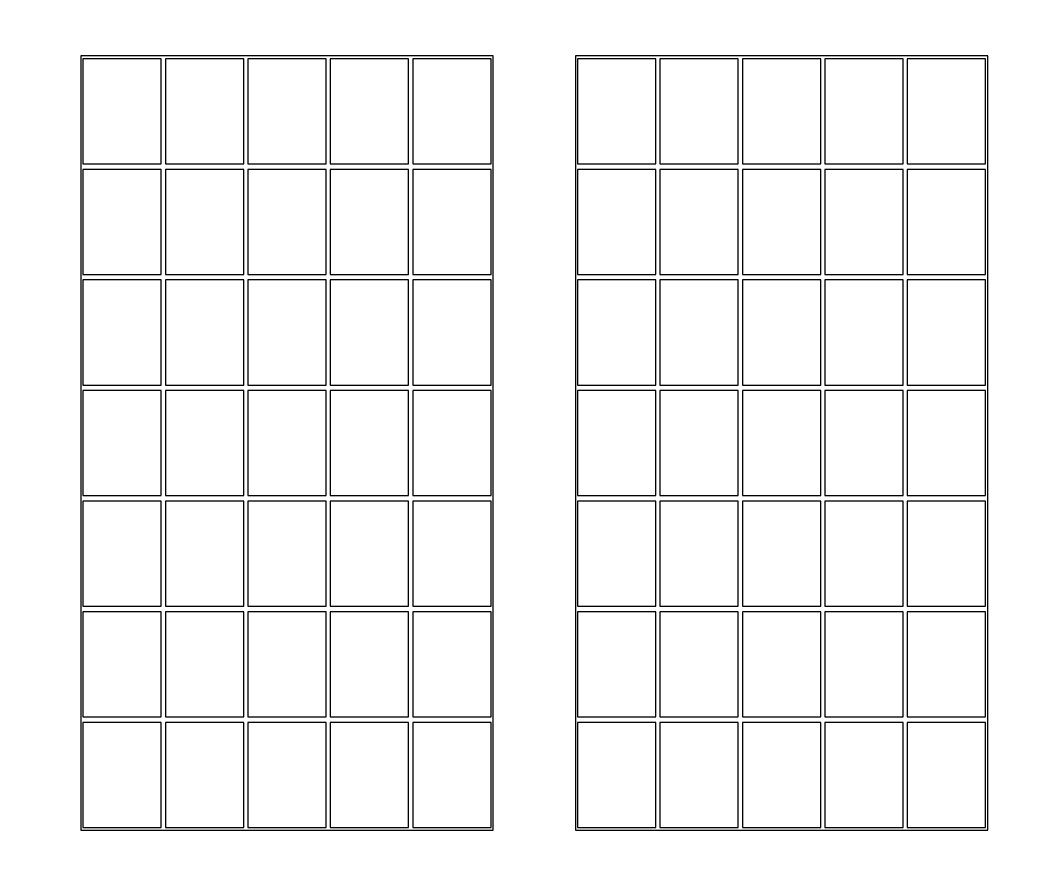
# Model space of a CAD drawing. Header units: centimetres. Extents: x -64.7 to 31.2, y -38.5 to 7.
# Drawn here: x -3.598 to -2.889, y 4.569 to 5.157 of the extents above; entities that cross this region are included whole.
import ezdxf

# ---------------------------------------------------------------- set-up
doc = ezdxf.new("R2010")
doc.units = ezdxf.units.CM
doc.header["$MEASUREMENT"] = 0
doc.layers.add('Layer 1', color=7, linetype='Continuous')

msp = doc.modelspace()

# ---------------------------------------------------------------- linework, layer by layer
at = {"layer": 'Layer 1', "color": 114, "lineweight": 35}
msp.add_open_spline([(-5.5, 6.95), (-5.5, 6.95), (2.5, 6.95), (2.5, 6.95), (2.5, 6.95), (2.5, 6.95), (2.5, 3.35), (2.5, 3.35), (2.5, 3.35), (2.5, 3.35), (-5.5, 3.35), (-5.5, 3.35), (-5.5, 3.35), (-5.5, 3.35), (-5.5, 6.95), (-5.5, 6.95)], degree=3, knots=[0, 0, 0, 0, 0.25, 0.25, 0.25, 0.25, 0.5, 0.5, 0.5, 0.5, 0.75, 0.75, 0.75, 0.75, 1, 1, 1, 1], dxfattribs=at)
at = {"layer": 'Layer 1', "color": 250, "lineweight": 35}
msp.add_open_spline([(-4.8, 6.41), (-4.8, 6.41), (1.8, 6.41), (1.8, 6.41), (1.8, 6.41), (1.8, 6.41), (1.8, 3.89), (1.8, 3.89), (1.8, 3.89), (1.8, 3.89), (-4.8, 3.89), (-4.8, 3.89), (-4.8, 3.89), (-4.8, 3.89), (-4.8, 6.41), (-4.8, 6.41)], degree=3, knots=[0, 0, 0, 0, 0.25, 0.25, 0.25, 0.25, 0.5, 0.5, 0.5, 0.5, 0.75, 0.75, 0.75, 0.75, 1, 1, 1, 1], dxfattribs=at)
at = {"layer": 'Layer 1', "color": 52, "lineweight": 35}
msp.add_open_spline([(-4.3105, 5.95), (-4.3105, 5.95), (1.3105, 5.95), (1.3105, 5.95), (1.3105, 5.95), (1.3105, 5.95), (1.3105, 4.35), (1.3105, 4.35), (1.3105, 4.35), (1.3105, 4.35), (-4.3105, 4.35), (-4.3105, 4.35), (-4.3105, 4.35), (-4.3105, 4.35), (-4.3105, 5.95), (-4.3105, 5.95)], degree=3, knots=[0, 0, 0, 0, 0.25, 0.25, 0.25, 0.25, 0.5, 0.5, 0.5, 0.5, 0.75, 0.75, 0.75, 0.75, 1, 1, 1, 1], dxfattribs=at)
at = {"layer": 'Layer 1', "color": 52}
for points in [[(-3.55528, 5.13141), (-3.55528, 5.13141), (-3.26566, 5.13141), (-3.26566, 5.13141), (-3.26566, 5.13141), (-3.26566, 5.13141), (-3.26566, 4.58738), (-3.26566, 4.58738), (-3.26566, 4.58738), (-3.26566, 4.58738), (-3.55528, 4.58738), (-3.55528, 4.58738), (-3.55528, 4.58738), (-3.55528, 4.58738), (-3.55528, 5.13141), (-3.55528, 5.13141)], [(-3.55384, 5.12947), (-3.55384, 5.12947), (-3.49881, 5.12947), (-3.49881, 5.12947), (-3.49881, 5.12947), (-3.49881, 5.12947), (-3.49881, 5.05563), (-3.49881, 5.05563), (-3.49881, 5.05563), (-3.49881, 5.05563), (-3.55384, 5.05563), (-3.55384, 5.05563), (-3.55384, 5.05563), (-3.55384, 5.05563), (-3.55384, 5.12947), (-3.55384, 5.12947)], [(-3.49591, 5.12947), (-3.49591, 5.12947), (-3.44088, 5.12947), (-3.44088, 5.12947), (-3.44088, 5.12947), (-3.44088, 5.12947), (-3.44088, 5.05563), (-3.44088, 5.05563), (-3.44088, 5.05563), (-3.44088, 5.05563), (-3.49591, 5.05563), (-3.49591, 5.05563), (-3.49591, 5.05563), (-3.49591, 5.05563), (-3.49591, 5.12947), (-3.49591, 5.12947)], [(-3.43798, 5.12947), (-3.43798, 5.12947), (-3.38296, 5.12947), (-3.38296, 5.12947), (-3.38296, 5.12947), (-3.38296, 5.12947), (-3.38296, 5.05563), (-3.38296, 5.05563), (-3.38296, 5.05563), (-3.38296, 5.05563), (-3.43798, 5.05563), (-3.43798, 5.05563), (-3.43798, 5.05563), (-3.43798, 5.05563), (-3.43798, 5.12947), (-3.43798, 5.12947)], [(-3.38006, 5.12947), (-3.38006, 5.12947), (-3.32503, 5.12947), (-3.32503, 5.12947), (-3.32503, 5.12947), (-3.32503, 5.12947), (-3.32503, 5.05563), (-3.32503, 5.05563), (-3.32503, 5.05563), (-3.32503, 5.05563), (-3.38006, 5.05563), (-3.38006, 5.05563), (-3.38006, 5.05563), (-3.38006, 5.05563), (-3.38006, 5.12947), (-3.38006, 5.12947)], [(-3.32213, 5.12947), (-3.32213, 5.12947), (-3.2671, 5.12947), (-3.2671, 5.12947), (-3.2671, 5.12947), (-3.2671, 5.12947), (-3.2671, 5.05563), (-3.2671, 5.05563), (-3.2671, 5.05563), (-3.2671, 5.05563), (-3.32213, 5.05563), (-3.32213, 5.05563), (-3.32213, 5.05563), (-3.32213, 5.05563), (-3.32213, 5.12947), (-3.32213, 5.12947)], [(-3.20793, 5.13141), (-3.20793, 5.13141), (-2.9183, 5.13141), (-2.9183, 5.13141), (-2.9183, 5.13141), (-2.9183, 5.13141), (-2.9183, 4.58738), (-2.9183, 4.58738), (-2.9183, 4.58738), (-2.9183, 4.58738), (-3.20793, 4.58738), (-3.20793, 4.58738), (-3.20793, 4.58738), (-3.20793, 4.58738), (-3.20793, 5.13141), (-3.20793, 5.13141)], [(-3.20648, 5.12947), (-3.20648, 5.12947), (-3.15145, 5.12947), (-3.15145, 5.12947), (-3.15145, 5.12947), (-3.15145, 5.12947), (-3.15145, 5.05563), (-3.15145, 5.05563), (-3.15145, 5.05563), (-3.15145, 5.05563), (-3.20648, 5.05563), (-3.20648, 5.05563), (-3.20648, 5.05563), (-3.20648, 5.05563), (-3.20648, 5.12947), (-3.20648, 5.12947)], [(-3.14855, 5.12947), (-3.14855, 5.12947), (-3.09352, 5.12947), (-3.09352, 5.12947), (-3.09352, 5.12947), (-3.09352, 5.12947), (-3.09352, 5.05563), (-3.09352, 5.05563), (-3.09352, 5.05563), (-3.09352, 5.05563), (-3.14855, 5.05563), (-3.14855, 5.05563), (-3.14855, 5.05563), (-3.14855, 5.05563), (-3.14855, 5.12947), (-3.14855, 5.12947)], [(-3.0327, 5.12947), (-3.0327, 5.12947), (-2.97767, 5.12947), (-2.97767, 5.12947), (-2.97767, 5.12947), (-2.97767, 5.12947), (-2.97767, 5.05563), (-2.97767, 5.05563), (-2.97767, 5.05563), (-2.97767, 5.05563), (-3.0327, 5.05563), (-3.0327, 5.05563), (-3.0327, 5.05563), (-3.0327, 5.05563), (-3.0327, 5.12947), (-3.0327, 5.12947)], [(-2.97477, 5.12947), (-2.97477, 5.12947), (-2.91975, 5.12947), (-2.91975, 5.12947), (-2.91975, 5.12947), (-2.91975, 5.12947), (-2.91975, 5.05563), (-2.91975, 5.05563), (-2.91975, 5.05563), (-2.91975, 5.05563), (-2.97477, 5.05563), (-2.97477, 5.05563), (-2.97477, 5.05563), (-2.97477, 5.05563), (-2.97477, 5.12947), (-2.97477, 5.12947)], [(-3.55384, 5.05175), (-3.55384, 5.05175), (-3.49881, 5.05175), (-3.49881, 5.05175), (-3.49881, 5.05175), (-3.49881, 5.05175), (-3.49881, 4.97792), (-3.49881, 4.97792), (-3.49881, 4.97792), (-3.49881, 4.97792), (-3.55384, 4.97792), (-3.55384, 4.97792), (-3.55384, 4.97792), (-3.55384, 4.97792), (-3.55384, 5.05175), (-3.55384, 5.05175)], [(-3.49591, 5.05175), (-3.49591, 5.05175), (-3.44088, 5.05175), (-3.44088, 5.05175), (-3.44088, 5.05175), (-3.44088, 5.05175), (-3.44088, 4.97792), (-3.44088, 4.97792), (-3.44088, 4.97792), (-3.44088, 4.97792), (-3.49591, 4.97792), (-3.49591, 4.97792), (-3.49591, 4.97792), (-3.49591, 4.97792), (-3.49591, 5.05175), (-3.49591, 5.05175)], [(-3.43798, 5.05175), (-3.43798, 5.05175), (-3.38296, 5.05175), (-3.38296, 5.05175), (-3.38296, 5.05175), (-3.38296, 5.05175), (-3.38296, 4.97792), (-3.38296, 4.97792), (-3.38296, 4.97792), (-3.38296, 4.97792), (-3.43798, 4.97792), (-3.43798, 4.97792), (-3.43798, 4.97792), (-3.43798, 4.97792), (-3.43798, 5.05175), (-3.43798, 5.05175)], [(-3.38006, 5.05175), (-3.38006, 5.05175), (-3.32503, 5.05175), (-3.32503, 5.05175), (-3.32503, 5.05175), (-3.32503, 5.05175), (-3.32503, 4.97792), (-3.32503, 4.97792), (-3.32503, 4.97792), (-3.32503, 4.97792), (-3.38006, 4.97792), (-3.38006, 4.97792), (-3.38006, 4.97792), (-3.38006, 4.97792), (-3.38006, 5.05175), (-3.38006, 5.05175)], [(-3.32213, 5.05175), (-3.32213, 5.05175), (-3.2671, 5.05175), (-3.2671, 5.05175), (-3.2671, 5.05175), (-3.2671, 5.05175), (-3.2671, 4.97792), (-3.2671, 4.97792), (-3.2671, 4.97792), (-3.2671, 4.97792), (-3.32213, 4.97792), (-3.32213, 4.97792), (-3.32213, 4.97792), (-3.32213, 4.97792), (-3.32213, 5.05175), (-3.32213, 5.05175)], [(-3.20648, 5.05175), (-3.20648, 5.05175), (-3.15145, 5.05175), (-3.15145, 5.05175), (-3.15145, 5.05175), (-3.15145, 5.05175), (-3.15145, 4.97792), (-3.15145, 4.97792), (-3.15145, 4.97792), (-3.15145, 4.97792), (-3.20648, 4.97792), (-3.20648, 4.97792), (-3.20648, 4.97792), (-3.20648, 4.97792), (-3.20648, 5.05175), (-3.20648, 5.05175)], [(-3.0327, 5.05175), (-3.0327, 5.05175), (-2.97767, 5.05175), (-2.97767, 5.05175), (-2.97767, 5.05175), (-2.97767, 5.05175), (-2.97767, 4.97792), (-2.97767, 4.97792), (-2.97767, 4.97792), (-2.97767, 4.97792), (-3.0327, 4.97792), (-3.0327, 4.97792), (-3.0327, 4.97792), (-3.0327, 4.97792), (-3.0327, 5.05175), (-3.0327, 5.05175)], [(-2.97477, 5.05175), (-2.97477, 5.05175), (-2.91975, 5.05175), (-2.91975, 5.05175), (-2.91975, 5.05175), (-2.91975, 5.05175), (-2.91975, 4.97792), (-2.91975, 4.97792), (-2.91975, 4.97792), (-2.91975, 4.97792), (-2.97477, 4.97792), (-2.97477, 4.97792), (-2.97477, 4.97792), (-2.97477, 4.97792), (-2.97477, 5.05175), (-2.97477, 5.05175)], [(-3.55384, 4.97403), (-3.55384, 4.97403), (-3.49881, 4.97403), (-3.49881, 4.97403), (-3.49881, 4.97403), (-3.49881, 4.97403), (-3.49881, 4.9002), (-3.49881, 4.9002), (-3.49881, 4.9002), (-3.49881, 4.9002), (-3.55384, 4.9002), (-3.55384, 4.9002), (-3.55384, 4.9002), (-3.55384, 4.9002), (-3.55384, 4.97403), (-3.55384, 4.97403)], [(-3.49591, 4.97403), (-3.49591, 4.97403), (-3.44088, 4.97403), (-3.44088, 4.97403), (-3.44088, 4.97403), (-3.44088, 4.97403), (-3.44088, 4.9002), (-3.44088, 4.9002), (-3.44088, 4.9002), (-3.44088, 4.9002), (-3.49591, 4.9002), (-3.49591, 4.9002), (-3.49591, 4.9002), (-3.49591, 4.9002), (-3.49591, 4.97403), (-3.49591, 4.97403)], [(-3.43798, 4.97403), (-3.43798, 4.97403), (-3.38296, 4.97403), (-3.38296, 4.97403), (-3.38296, 4.97403), (-3.38296, 4.97403), (-3.38296, 4.9002), (-3.38296, 4.9002), (-3.38296, 4.9002), (-3.38296, 4.9002), (-3.43798, 4.9002), (-3.43798, 4.9002), (-3.43798, 4.9002), (-3.43798, 4.9002), (-3.43798, 4.97403), (-3.43798, 4.97403)], [(-3.38006, 4.97403), (-3.38006, 4.97403), (-3.32503, 4.97403), (-3.32503, 4.97403), (-3.32503, 4.97403), (-3.32503, 4.97403), (-3.32503, 4.9002), (-3.32503, 4.9002), (-3.32503, 4.9002), (-3.32503, 4.9002), (-3.38006, 4.9002), (-3.38006, 4.9002), (-3.38006, 4.9002), (-3.38006, 4.9002), (-3.38006, 4.97403), (-3.38006, 4.97403)], [(-3.32213, 4.97403), (-3.32213, 4.97403), (-3.2671, 4.97403), (-3.2671, 4.97403), (-3.2671, 4.97403), (-3.2671, 4.97403), (-3.2671, 4.9002), (-3.2671, 4.9002), (-3.2671, 4.9002), (-3.2671, 4.9002), (-3.32213, 4.9002), (-3.32213, 4.9002), (-3.32213, 4.9002), (-3.32213, 4.9002), (-3.32213, 4.97403), (-3.32213, 4.97403)], [(-3.20648, 4.97403), (-3.20648, 4.97403), (-3.15145, 4.97403), (-3.15145, 4.97403), (-3.15145, 4.97403), (-3.15145, 4.97403), (-3.15145, 4.9002), (-3.15145, 4.9002), (-3.15145, 4.9002), (-3.15145, 4.9002), (-3.20648, 4.9002), (-3.20648, 4.9002), (-3.20648, 4.9002), (-3.20648, 4.9002), (-3.20648, 4.97403), (-3.20648, 4.97403)], [(-3.14855, 4.97403), (-3.14855, 4.97403), (-3.09352, 4.97403), (-3.09352, 4.97403), (-3.09352, 4.97403), (-3.09352, 4.97403), (-3.09352, 4.9002), (-3.09352, 4.9002), (-3.09352, 4.9002), (-3.09352, 4.9002), (-3.14855, 4.9002), (-3.14855, 4.9002), (-3.14855, 4.9002), (-3.14855, 4.9002), (-3.14855, 4.97403), (-3.14855, 4.97403)], [(-3.0327, 4.97403), (-3.0327, 4.97403), (-2.97767, 4.97403), (-2.97767, 4.97403), (-2.97767, 4.97403), (-2.97767, 4.97403), (-2.97767, 4.9002), (-2.97767, 4.9002), (-2.97767, 4.9002), (-2.97767, 4.9002), (-3.0327, 4.9002), (-3.0327, 4.9002), (-3.0327, 4.9002), (-3.0327, 4.9002), (-3.0327, 4.97403), (-3.0327, 4.97403)], [(-2.97477, 4.97403), (-2.97477, 4.97403), (-2.91975, 4.97403), (-2.91975, 4.97403), (-2.91975, 4.97403), (-2.91975, 4.97403), (-2.91975, 4.9002), (-2.91975, 4.9002), (-2.91975, 4.9002), (-2.91975, 4.9002), (-2.97477, 4.9002), (-2.97477, 4.9002), (-2.97477, 4.9002), (-2.97477, 4.9002), (-2.97477, 4.97403), (-2.97477, 4.97403)], [(-3.55384, 4.89631), (-3.55384, 4.89631), (-3.49881, 4.89631), (-3.49881, 4.89631), (-3.49881, 4.89631), (-3.49881, 4.89631), (-3.49881, 4.82248), (-3.49881, 4.82248), (-3.49881, 4.82248), (-3.49881, 4.82248), (-3.55384, 4.82248), (-3.55384, 4.82248), (-3.55384, 4.82248), (-3.55384, 4.82248), (-3.55384, 4.89631), (-3.55384, 4.89631)], [(-3.49591, 4.89631), (-3.49591, 4.89631), (-3.44088, 4.89631), (-3.44088, 4.89631), (-3.44088, 4.89631), (-3.44088, 4.89631), (-3.44088, 4.82248), (-3.44088, 4.82248), (-3.44088, 4.82248), (-3.44088, 4.82248), (-3.49591, 4.82248), (-3.49591, 4.82248), (-3.49591, 4.82248), (-3.49591, 4.82248), (-3.49591, 4.89631), (-3.49591, 4.89631)], [(-3.43798, 4.89631), (-3.43798, 4.89631), (-3.38296, 4.89631), (-3.38296, 4.89631), (-3.38296, 4.89631), (-3.38296, 4.89631), (-3.38296, 4.82248), (-3.38296, 4.82248), (-3.38296, 4.82248), (-3.38296, 4.82248), (-3.43798, 4.82248), (-3.43798, 4.82248), (-3.43798, 4.82248), (-3.43798, 4.82248), (-3.43798, 4.89631), (-3.43798, 4.89631)], [(-3.38006, 4.89631), (-3.38006, 4.89631), (-3.32503, 4.89631), (-3.32503, 4.89631), (-3.32503, 4.89631), (-3.32503, 4.89631), (-3.32503, 4.82248), (-3.32503, 4.82248), (-3.32503, 4.82248), (-3.32503, 4.82248), (-3.38006, 4.82248), (-3.38006, 4.82248), (-3.38006, 4.82248), (-3.38006, 4.82248), (-3.38006, 4.89631), (-3.38006, 4.89631)], [(-3.32213, 4.89631), (-3.32213, 4.89631), (-3.2671, 4.89631), (-3.2671, 4.89631), (-3.2671, 4.89631), (-3.2671, 4.89631), (-3.2671, 4.82248), (-3.2671, 4.82248), (-3.2671, 4.82248), (-3.2671, 4.82248), (-3.32213, 4.82248), (-3.32213, 4.82248), (-3.32213, 4.82248), (-3.32213, 4.82248), (-3.32213, 4.89631), (-3.32213, 4.89631)], [(-3.20648, 4.89631), (-3.20648, 4.89631), (-3.15145, 4.89631), (-3.15145, 4.89631), (-3.15145, 4.89631), (-3.15145, 4.89631), (-3.15145, 4.82248), (-3.15145, 4.82248), (-3.15145, 4.82248), (-3.15145, 4.82248), (-3.20648, 4.82248), (-3.20648, 4.82248), (-3.20648, 4.82248), (-3.20648, 4.82248), (-3.20648, 4.89631), (-3.20648, 4.89631)], [(-3.14855, 4.89631), (-3.14855, 4.89631), (-3.09352, 4.89631), (-3.09352, 4.89631), (-3.09352, 4.89631), (-3.09352, 4.89631), (-3.09352, 4.82248), (-3.09352, 4.82248), (-3.09352, 4.82248), (-3.09352, 4.82248), (-3.14855, 4.82248), (-3.14855, 4.82248), (-3.14855, 4.82248), (-3.14855, 4.82248), (-3.14855, 4.89631), (-3.14855, 4.89631)], [(-3.0327, 4.89631), (-3.0327, 4.89631), (-2.97767, 4.89631), (-2.97767, 4.89631), (-2.97767, 4.89631), (-2.97767, 4.89631), (-2.97767, 4.82248), (-2.97767, 4.82248), (-2.97767, 4.82248), (-2.97767, 4.82248), (-3.0327, 4.82248), (-3.0327, 4.82248), (-3.0327, 4.82248), (-3.0327, 4.82248), (-3.0327, 4.89631), (-3.0327, 4.89631)], [(-2.97477, 4.89631), (-2.97477, 4.89631), (-2.91975, 4.89631), (-2.91975, 4.89631), (-2.91975, 4.89631), (-2.91975, 4.89631), (-2.91975, 4.82248), (-2.91975, 4.82248), (-2.91975, 4.82248), (-2.91975, 4.82248), (-2.97477, 4.82248), (-2.97477, 4.82248), (-2.97477, 4.82248), (-2.97477, 4.82248), (-2.97477, 4.89631), (-2.97477, 4.89631)], [(-3.55384, 4.81859), (-3.55384, 4.81859), (-3.49881, 4.81859), (-3.49881, 4.81859), (-3.49881, 4.81859), (-3.49881, 4.81859), (-3.49881, 4.74476), (-3.49881, 4.74476), (-3.49881, 4.74476), (-3.49881, 4.74476), (-3.55384, 4.74476), (-3.55384, 4.74476), (-3.55384, 4.74476), (-3.55384, 4.74476), (-3.55384, 4.81859), (-3.55384, 4.81859)], [(-3.49591, 4.81859), (-3.49591, 4.81859), (-3.44088, 4.81859), (-3.44088, 4.81859), (-3.44088, 4.81859), (-3.44088, 4.81859), (-3.44088, 4.74476), (-3.44088, 4.74476), (-3.44088, 4.74476), (-3.44088, 4.74476), (-3.49591, 4.74476), (-3.49591, 4.74476), (-3.49591, 4.74476), (-3.49591, 4.74476), (-3.49591, 4.81859), (-3.49591, 4.81859)], [(-3.43798, 4.81859), (-3.43798, 4.81859), (-3.38296, 4.81859), (-3.38296, 4.81859), (-3.38296, 4.81859), (-3.38296, 4.81859), (-3.38296, 4.74476), (-3.38296, 4.74476), (-3.38296, 4.74476), (-3.38296, 4.74476), (-3.43798, 4.74476), (-3.43798, 4.74476), (-3.43798, 4.74476), (-3.43798, 4.74476), (-3.43798, 4.81859), (-3.43798, 4.81859)], [(-3.38006, 4.81859), (-3.38006, 4.81859), (-3.32503, 4.81859), (-3.32503, 4.81859), (-3.32503, 4.81859), (-3.32503, 4.81859), (-3.32503, 4.74476), (-3.32503, 4.74476), (-3.32503, 4.74476), (-3.32503, 4.74476), (-3.38006, 4.74476), (-3.38006, 4.74476), (-3.38006, 4.74476), (-3.38006, 4.74476), (-3.38006, 4.81859), (-3.38006, 4.81859)], [(-3.32213, 4.81859), (-3.32213, 4.81859), (-3.2671, 4.81859), (-3.2671, 4.81859), (-3.2671, 4.81859), (-3.2671, 4.81859), (-3.2671, 4.74476), (-3.2671, 4.74476), (-3.2671, 4.74476), (-3.2671, 4.74476), (-3.32213, 4.74476), (-3.32213, 4.74476), (-3.32213, 4.74476), (-3.32213, 4.74476), (-3.32213, 4.81859), (-3.32213, 4.81859)], [(-3.20648, 4.81859), (-3.20648, 4.81859), (-3.15145, 4.81859), (-3.15145, 4.81859), (-3.15145, 4.81859), (-3.15145, 4.81859), (-3.15145, 4.74476), (-3.15145, 4.74476), (-3.15145, 4.74476), (-3.15145, 4.74476), (-3.20648, 4.74476), (-3.20648, 4.74476), (-3.20648, 4.74476), (-3.20648, 4.74476), (-3.20648, 4.81859), (-3.20648, 4.81859)], [(-3.14855, 4.81859), (-3.14855, 4.81859), (-3.09352, 4.81859), (-3.09352, 4.81859), (-3.09352, 4.81859), (-3.09352, 4.81859), (-3.09352, 4.74476), (-3.09352, 4.74476), (-3.09352, 4.74476), (-3.09352, 4.74476), (-3.14855, 4.74476), (-3.14855, 4.74476), (-3.14855, 4.74476), (-3.14855, 4.74476), (-3.14855, 4.81859), (-3.14855, 4.81859)], [(-3.0327, 4.81859), (-3.0327, 4.81859), (-2.97767, 4.81859), (-2.97767, 4.81859), (-2.97767, 4.81859), (-2.97767, 4.81859), (-2.97767, 4.74476), (-2.97767, 4.74476), (-2.97767, 4.74476), (-2.97767, 4.74476), (-3.0327, 4.74476), (-3.0327, 4.74476), (-3.0327, 4.74476), (-3.0327, 4.74476), (-3.0327, 4.81859), (-3.0327, 4.81859)], [(-2.97477, 4.81859), (-2.97477, 4.81859), (-2.91975, 4.81859), (-2.91975, 4.81859), (-2.91975, 4.81859), (-2.91975, 4.81859), (-2.91975, 4.74476), (-2.91975, 4.74476), (-2.91975, 4.74476), (-2.91975, 4.74476), (-2.97477, 4.74476), (-2.97477, 4.74476), (-2.97477, 4.74476), (-2.97477, 4.74476), (-2.97477, 4.81859), (-2.97477, 4.81859)], [(-3.55384, 4.74087), (-3.55384, 4.74087), (-3.49881, 4.74087), (-3.49881, 4.74087), (-3.49881, 4.74087), (-3.49881, 4.74087), (-3.49881, 4.66704), (-3.49881, 4.66704), (-3.49881, 4.66704), (-3.49881, 4.66704), (-3.55384, 4.66704), (-3.55384, 4.66704), (-3.55384, 4.66704), (-3.55384, 4.66704), (-3.55384, 4.74087), (-3.55384, 4.74087)], [(-3.49591, 4.74087), (-3.49591, 4.74087), (-3.44088, 4.74087), (-3.44088, 4.74087), (-3.44088, 4.74087), (-3.44088, 4.74087), (-3.44088, 4.66704), (-3.44088, 4.66704), (-3.44088, 4.66704), (-3.44088, 4.66704), (-3.49591, 4.66704), (-3.49591, 4.66704), (-3.49591, 4.66704), (-3.49591, 4.66704), (-3.49591, 4.74087), (-3.49591, 4.74087)], [(-3.43798, 4.74087), (-3.43798, 4.74087), (-3.38296, 4.74087), (-3.38296, 4.74087), (-3.38296, 4.74087), (-3.38296, 4.74087), (-3.38296, 4.66704), (-3.38296, 4.66704), (-3.38296, 4.66704), (-3.38296, 4.66704), (-3.43798, 4.66704), (-3.43798, 4.66704), (-3.43798, 4.66704), (-3.43798, 4.66704), (-3.43798, 4.74087), (-3.43798, 4.74087)], [(-3.38006, 4.74087), (-3.38006, 4.74087), (-3.32503, 4.74087), (-3.32503, 4.74087), (-3.32503, 4.74087), (-3.32503, 4.74087), (-3.32503, 4.66704), (-3.32503, 4.66704), (-3.32503, 4.66704), (-3.32503, 4.66704), (-3.38006, 4.66704), (-3.38006, 4.66704), (-3.38006, 4.66704), (-3.38006, 4.66704), (-3.38006, 4.74087), (-3.38006, 4.74087)], [(-3.32213, 4.74087), (-3.32213, 4.74087), (-3.2671, 4.74087), (-3.2671, 4.74087), (-3.2671, 4.74087), (-3.2671, 4.74087), (-3.2671, 4.66704), (-3.2671, 4.66704), (-3.2671, 4.66704), (-3.2671, 4.66704), (-3.32213, 4.66704), (-3.32213, 4.66704), (-3.32213, 4.66704), (-3.32213, 4.66704), (-3.32213, 4.74087), (-3.32213, 4.74087)], [(-3.20648, 4.74087), (-3.20648, 4.74087), (-3.15145, 4.74087), (-3.15145, 4.74087), (-3.15145, 4.74087), (-3.15145, 4.74087), (-3.15145, 4.66704), (-3.15145, 4.66704), (-3.15145, 4.66704), (-3.15145, 4.66704), (-3.20648, 4.66704), (-3.20648, 4.66704), (-3.20648, 4.66704), (-3.20648, 4.66704), (-3.20648, 4.74087), (-3.20648, 4.74087)], [(-3.14855, 4.74087), (-3.14855, 4.74087), (-3.09352, 4.74087), (-3.09352, 4.74087), (-3.09352, 4.74087), (-3.09352, 4.74087), (-3.09352, 4.66704), (-3.09352, 4.66704), (-3.09352, 4.66704), (-3.09352, 4.66704), (-3.14855, 4.66704), (-3.14855, 4.66704), (-3.14855, 4.66704), (-3.14855, 4.66704), (-3.14855, 4.74087), (-3.14855, 4.74087)], [(-3.0327, 4.74087), (-3.0327, 4.74087), (-2.97767, 4.74087), (-2.97767, 4.74087), (-2.97767, 4.74087), (-2.97767, 4.74087), (-2.97767, 4.66704), (-2.97767, 4.66704), (-2.97767, 4.66704), (-2.97767, 4.66704), (-3.0327, 4.66704), (-3.0327, 4.66704), (-3.0327, 4.66704), (-3.0327, 4.66704), (-3.0327, 4.74087), (-3.0327, 4.74087)], [(-2.97477, 4.74087), (-2.97477, 4.74087), (-2.91975, 4.74087), (-2.91975, 4.74087), (-2.91975, 4.74087), (-2.91975, 4.74087), (-2.91975, 4.66704), (-2.91975, 4.66704), (-2.91975, 4.66704), (-2.91975, 4.66704), (-2.97477, 4.66704), (-2.97477, 4.66704), (-2.97477, 4.66704), (-2.97477, 4.66704), (-2.97477, 4.74087), (-2.97477, 4.74087)], [(-3.55384, 4.66316), (-3.55384, 4.66316), (-3.49881, 4.66316), (-3.49881, 4.66316), (-3.49881, 4.66316), (-3.49881, 4.66316), (-3.49881, 4.58932), (-3.49881, 4.58932), (-3.49881, 4.58932), (-3.49881, 4.58932), (-3.55384, 4.58932), (-3.55384, 4.58932), (-3.55384, 4.58932), (-3.55384, 4.58932), (-3.55384, 4.66316), (-3.55384, 4.66316)], [(-3.49591, 4.66316), (-3.49591, 4.66316), (-3.44088, 4.66316), (-3.44088, 4.66316), (-3.44088, 4.66316), (-3.44088, 4.66316), (-3.44088, 4.58932), (-3.44088, 4.58932), (-3.44088, 4.58932), (-3.44088, 4.58932), (-3.49591, 4.58932), (-3.49591, 4.58932), (-3.49591, 4.58932), (-3.49591, 4.58932), (-3.49591, 4.66316), (-3.49591, 4.66316)], [(-3.43798, 4.66316), (-3.43798, 4.66316), (-3.38296, 4.66316), (-3.38296, 4.66316), (-3.38296, 4.66316), (-3.38296, 4.66316), (-3.38296, 4.58932), (-3.38296, 4.58932), (-3.38296, 4.58932), (-3.38296, 4.58932), (-3.43798, 4.58932), (-3.43798, 4.58932), (-3.43798, 4.58932), (-3.43798, 4.58932), (-3.43798, 4.66316), (-3.43798, 4.66316)], [(-3.38006, 4.66316), (-3.38006, 4.66316), (-3.32503, 4.66316), (-3.32503, 4.66316), (-3.32503, 4.66316), (-3.32503, 4.66316), (-3.32503, 4.58932), (-3.32503, 4.58932), (-3.32503, 4.58932), (-3.32503, 4.58932), (-3.38006, 4.58932), (-3.38006, 4.58932), (-3.38006, 4.58932), (-3.38006, 4.58932), (-3.38006, 4.66316), (-3.38006, 4.66316)], [(-3.32213, 4.66316), (-3.32213, 4.66316), (-3.2671, 4.66316), (-3.2671, 4.66316), (-3.2671, 4.66316), (-3.2671, 4.66316), (-3.2671, 4.58932), (-3.2671, 4.58932), (-3.2671, 4.58932), (-3.2671, 4.58932), (-3.32213, 4.58932), (-3.32213, 4.58932), (-3.32213, 4.58932), (-3.32213, 4.58932), (-3.32213, 4.66316), (-3.32213, 4.66316)], [(-3.20648, 4.66316), (-3.20648, 4.66316), (-3.15145, 4.66316), (-3.15145, 4.66316), (-3.15145, 4.66316), (-3.15145, 4.66316), (-3.15145, 4.58932), (-3.15145, 4.58932), (-3.15145, 4.58932), (-3.15145, 4.58932), (-3.20648, 4.58932), (-3.20648, 4.58932), (-3.20648, 4.58932), (-3.20648, 4.58932), (-3.20648, 4.66316), (-3.20648, 4.66316)], [(-2.97477, 4.66316), (-2.97477, 4.66316), (-2.91975, 4.66316), (-2.91975, 4.66316), (-2.91975, 4.66316), (-2.91975, 4.66316), (-2.91975, 4.58932), (-2.91975, 4.58932), (-2.91975, 4.58932), (-2.91975, 4.58932), (-2.97477, 4.58932), (-2.97477, 4.58932), (-2.97477, 4.58932), (-2.97477, 4.58932), (-2.97477, 4.66316), (-2.97477, 4.66316)]]:
    msp.add_open_spline(points, degree=3, knots=[0, 0, 0, 0, 0.25, 0.25, 0.25, 0.25, 0.5, 0.5, 0.5, 0.5, 0.75, 0.75, 0.75, 0.75, 1, 1, 1, 1], dxfattribs=at)
at = {"layer": 'Layer 1', "color": 250}
for points in [[(-3.09063, 5.12947), (-3.09063, 5.12947), (-3.0356, 5.12947), (-3.0356, 5.12947), (-3.0356, 5.12947), (-3.0356, 5.12947), (-3.0356, 5.05563), (-3.0356, 5.05563), (-3.0356, 5.05563), (-3.0356, 5.05563), (-3.09063, 5.05563), (-3.09063, 5.05563), (-3.09063, 5.05563), (-3.09063, 5.05563), (-3.09063, 5.12947), (-3.09063, 5.12947)], [(-3.14855, 5.05175), (-3.14855, 5.05175), (-3.09352, 5.05175), (-3.09352, 5.05175), (-3.09352, 5.05175), (-3.09352, 5.05175), (-3.09352, 4.97792), (-3.09352, 4.97792), (-3.09352, 4.97792), (-3.09352, 4.97792), (-3.14855, 4.97792), (-3.14855, 4.97792), (-3.14855, 4.97792), (-3.14855, 4.97792), (-3.14855, 5.05175), (-3.14855, 5.05175)], [(-3.09063, 5.05175), (-3.09063, 5.05175), (-3.0356, 5.05175), (-3.0356, 5.05175), (-3.0356, 5.05175), (-3.0356, 5.05175), (-3.0356, 4.97792), (-3.0356, 4.97792), (-3.0356, 4.97792), (-3.0356, 4.97792), (-3.09063, 4.97792), (-3.09063, 4.97792), (-3.09063, 4.97792), (-3.09063, 4.97792), (-3.09063, 5.05175), (-3.09063, 5.05175)], [(-3.09063, 4.97403), (-3.09063, 4.97403), (-3.0356, 4.97403), (-3.0356, 4.97403), (-3.0356, 4.97403), (-3.0356, 4.97403), (-3.0356, 4.9002), (-3.0356, 4.9002), (-3.0356, 4.9002), (-3.0356, 4.9002), (-3.09063, 4.9002), (-3.09063, 4.9002), (-3.09063, 4.9002), (-3.09063, 4.9002), (-3.09063, 4.97403), (-3.09063, 4.97403)], [(-3.09063, 4.89631), (-3.09063, 4.89631), (-3.0356, 4.89631), (-3.0356, 4.89631), (-3.0356, 4.89631), (-3.0356, 4.89631), (-3.0356, 4.82248), (-3.0356, 4.82248), (-3.0356, 4.82248), (-3.0356, 4.82248), (-3.09063, 4.82248), (-3.09063, 4.82248), (-3.09063, 4.82248), (-3.09063, 4.82248), (-3.09063, 4.89631), (-3.09063, 4.89631)], [(-3.09063, 4.81859), (-3.09063, 4.81859), (-3.0356, 4.81859), (-3.0356, 4.81859), (-3.0356, 4.81859), (-3.0356, 4.81859), (-3.0356, 4.74476), (-3.0356, 4.74476), (-3.0356, 4.74476), (-3.0356, 4.74476), (-3.09063, 4.74476), (-3.09063, 4.74476), (-3.09063, 4.74476), (-3.09063, 4.74476), (-3.09063, 4.81859), (-3.09063, 4.81859)], [(-3.09063, 4.74087), (-3.09063, 4.74087), (-3.0356, 4.74087), (-3.0356, 4.74087), (-3.0356, 4.74087), (-3.0356, 4.74087), (-3.0356, 4.66704), (-3.0356, 4.66704), (-3.0356, 4.66704), (-3.0356, 4.66704), (-3.09063, 4.66704), (-3.09063, 4.66704), (-3.09063, 4.66704), (-3.09063, 4.66704), (-3.09063, 4.74087), (-3.09063, 4.74087)], [(-3.14855, 4.66316), (-3.14855, 4.66316), (-3.09352, 4.66316), (-3.09352, 4.66316), (-3.09352, 4.66316), (-3.09352, 4.66316), (-3.09352, 4.58932), (-3.09352, 4.58932), (-3.09352, 4.58932), (-3.09352, 4.58932), (-3.14855, 4.58932), (-3.14855, 4.58932), (-3.14855, 4.58932), (-3.14855, 4.58932), (-3.14855, 4.66316), (-3.14855, 4.66316)], [(-3.09063, 4.66316), (-3.09063, 4.66316), (-3.0356, 4.66316), (-3.0356, 4.66316), (-3.0356, 4.66316), (-3.0356, 4.66316), (-3.0356, 4.58932), (-3.0356, 4.58932), (-3.0356, 4.58932), (-3.0356, 4.58932), (-3.09063, 4.58932), (-3.09063, 4.58932), (-3.09063, 4.58932), (-3.09063, 4.58932), (-3.09063, 4.66316), (-3.09063, 4.66316)], [(-3.0327, 4.66316), (-3.0327, 4.66316), (-2.97767, 4.66316), (-2.97767, 4.66316), (-2.97767, 4.66316), (-2.97767, 4.66316), (-2.97767, 4.58932), (-2.97767, 4.58932), (-2.97767, 4.58932), (-2.97767, 4.58932), (-3.0327, 4.58932), (-3.0327, 4.58932), (-3.0327, 4.58932), (-3.0327, 4.58932), (-3.0327, 4.66316), (-3.0327, 4.66316)]]:
    msp.add_open_spline(points, degree=3, knots=[0, 0, 0, 0, 0.25, 0.25, 0.25, 0.25, 0.5, 0.5, 0.5, 0.5, 0.75, 0.75, 0.75, 0.75, 1, 1, 1, 1], dxfattribs=at)

doc.saveas('drawing.dxf')
